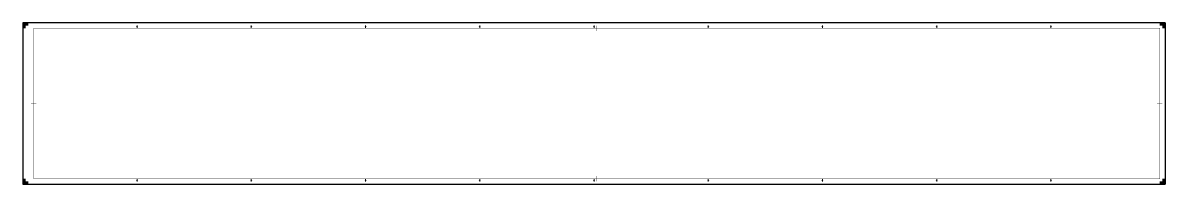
# Model space of a CAD drawing. Extents: x 0 to 2100, y 0 to 297.
import ezdxf

# ---------------------------------------------------------------- set-up
doc = ezdxf.new("R2010")
doc.units = 0
doc.header["$LTSCALE"] = 0.2
for name, color, linetype, lineweight in [('X-XX-AL-TEKENBLAD_KADER-G', 7, 'Continuous', 25), ('X-XX-AL-TEKENBLAD_KADER_AFSNIJMARKERING-G', 7, 'Continuous', 25), ('X-XX-AL-TEKENBLAD_KADER_CENTERMARKERING-G', 7, 'Continuous', 25), ('X-XX-AL-TEKENBLAD_KADER_VOUWMERK-G', 7, 'Continuous', 18)]:
    doc.layers.add(name, color=color, linetype=linetype, lineweight=lineweight)

msp = doc.modelspace()

# ---------------------------------------------------------------- hatches: boundary and pattern name
at = {"layer": 'X-XX-AL-TEKENBLAD_KADER_AFSNIJMARKERING-G'}
for points in [[(10, 297), (0, 297), (0, 287), (5, 287), (5, 292), (10, 292)], [(2100, 287), (2100, 297), (2090, 297), (2090, 292), (2095, 292), (2095, 287)], [(0, 10), (0, 0), (10, 0), (10, 5), (5, 5), (5, 10)], [(2090, 0), (2100, 0), (2100, 10), (2095, 10), (2095, 5), (2090, 5)]]:
    msp.add_hatch(color=256, dxfattribs=at).paths.add_polyline_path(points)
at = {"layer": 'X-XX-AL-TEKENBLAD_KADER_VOUWMERK-G'}
for points in [[(212, 290), (210, 292), (208, 290)], [(422, 290), (420, 292), (418, 290)], [(632, 290), (630, 292), (628, 290)], [(842, 290), (840, 292), (838, 290)], [(1052, 290), (1050, 292), (1048, 290)], [(1262, 290), (1260, 292), (1258, 290)], [(1472, 290), (1470, 292), (1468, 290)], [(1682, 290), (1680, 292), (1678, 290)], [(1892, 290), (1890, 292), (1888, 290)], [(208, 7), (210, 5), (212, 7)], [(418, 7), (420, 5), (422, 7)], [(628, 7), (630, 5), (632, 7)], [(838, 7), (840, 5), (842, 7)], [(1048, 7), (1050, 5), (1052, 7)], [(1258, 7), (1260, 5), (1262, 7)], [(1468, 7), (1470, 5), (1472, 7)], [(1678, 7), (1680, 5), (1682, 7)], [(1888, 7), (1890, 5), (1892, 7)]]:
    msp.add_hatch(color=256, dxfattribs=at).paths.add_polyline_path(points)

# ---------------------------------------------------------------- linework, layer by layer
at = {"layer": 'X-XX-AL-TEKENBLAD_KADER-G'}
for p, q in [((2100, 297), (0, 297)), ((0, 297), (0, 0)), ((2100, 297), (2100, 0)), ((0, 0), (2100, 0))]:
    msp.add_line(p, q, dxfattribs=at)
at = {"layer": 'X-XX-AL-TEKENBLAD_KADER-G', "const_width": 0.7, "flags": 128}
msp.add_lwpolyline([(20, 10), (2090, 10), (2090, 287), (20, 287)], close=True, dxfattribs=at)
at = {"layer": 'X-XX-AL-TEKENBLAD_KADER_CENTERMARKERING-G', "const_width": 0.7, "flags": 128}
for points in [[(1055, 292), (1055, 282)], [(15, 148.5), (25, 148.5)], [(2095, 148.5), (2085, 148.5)], [(1055, 5), (1055, 15)]]:
    msp.add_lwpolyline(points, dxfattribs=at)
at = {"layer": 'X-XX-AL-TEKENBLAD_KADER_VOUWMERK-G'}
for p, q in [((210, 287), (210, 292)), ((420, 287), (420, 292)), ((630, 287), (630, 292)), ((840, 287), (840, 292)), ((1050, 287), (1050, 292)), ((1260, 287), (1260, 292)), ((1470, 287), (1470, 292)), ((1680, 287), (1680, 292)), ((1890, 287), (1890, 292)), ((210, 5), (210, 10)), ((420, 5), (420, 10)), ((630, 5), (630, 10)), ((840, 5), (840, 10)), ((1050, 5), (1050, 10)), ((1260, 5), (1260, 10)), ((1470, 5), (1470, 10)), ((1680, 5), (1680, 10)), ((1890, 5), (1890, 10))]:
    msp.add_line(p, q, dxfattribs=at)

doc.saveas('drawing.dxf')
